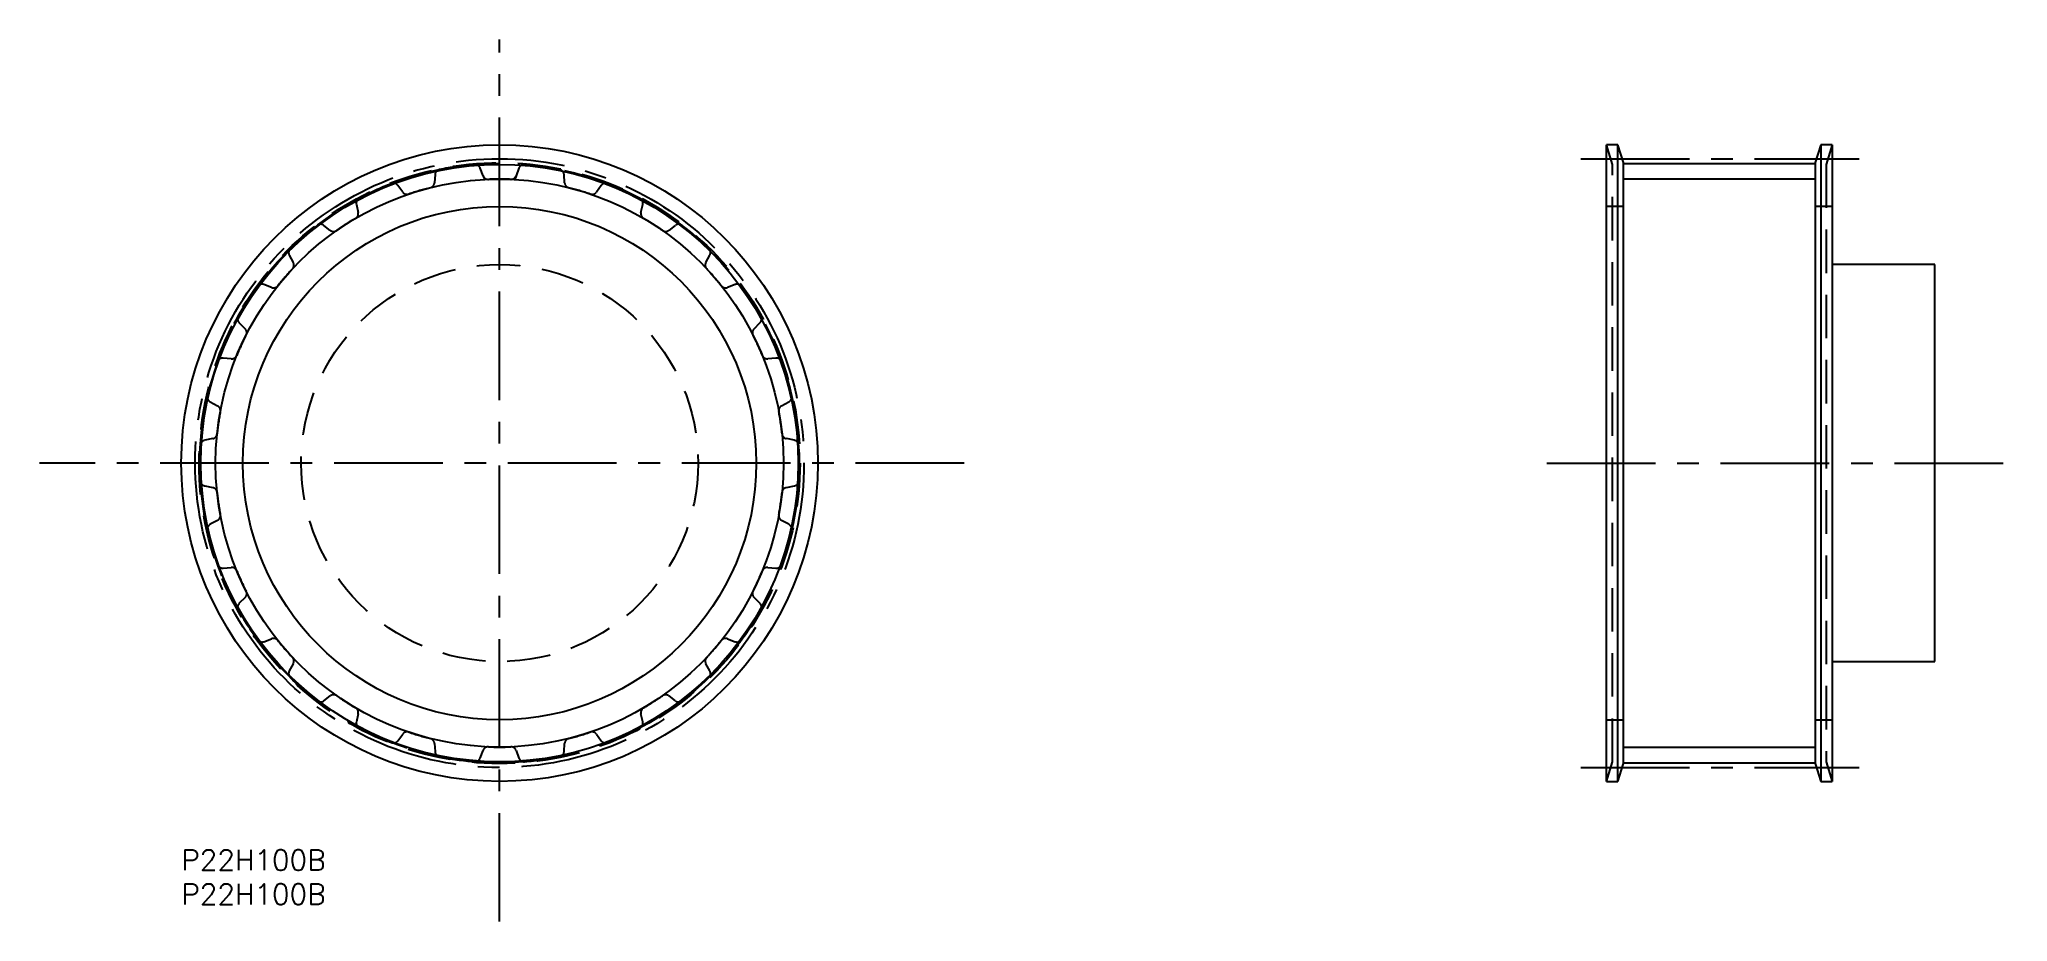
# Model space of a CAD drawing. Extents: x -21 to 267, y -10 to 118.
import ezdxf

# ---------------------------------------------------------------- set-up
doc = ezdxf.new("R2010")
doc.units = 0
doc.header["$LTSCALE"] = 0.5
for name, pattern in [('CENTER', [50.8, 31.75, -6.35, 6.35, -6.35]), ('DASHED', [19.05, 12.7, -6.35]), ('PHANTOM', [63.5, 31.75, -6.35, 6.35, -6.35, 6.35, -6.35])]:
    doc.linetypes.add(name, pattern=pattern)
for name, color, linetype in [('MSM_CENTER', 1, 'CENTER'), ('MSM_CONTINUOUS', 7, 'CONTINUOUS'), ('MSM_DASHED', 4, 'DASHED'), ('MSM_IMAGINARY', 6, 'PHANTOM'), ('MSM_NARROW', 5, 'CONTINUOUS'), ('MSM_PART_NUMBER', 7, 'CONTINUOUS')]:
    doc.layers.add(name, color=color, linetype=linetype)
doc.styles.get("Standard").update_dxf_attribs({"font": 'txt.shx', "height": 3, "bigfont": 'bigfont.shx'})

msp = doc.modelspace()

# ---------------------------------------------------------------- linework, layer by layer
at = {"layer": 'MSM_CENTER'}
for p, q in [((46.5, -10.5), (46.5, 118.41)), ((204.47, 100.97), (245.13, 100.97)), ((114.39, 56.5), (-20.74, 56.5)), ((199.51, 56.5), (266.84, 56.5)), ((204.47, 12.03), (245.13, 12.03))]:
    msp.add_line(p, q, dxfattribs=at)
msp.add_circle((46.5, 56.5), 44.47, dxfattribs=at)
at = {"layer": 'MSM_CONTINUOUS'}
for p, q in [((209.9, 103), (208.22, 103)), ((208.22, 10), (208.22, 103)), ((210.72, 100.4), (209.9, 103)), ((209.9, 10), (209.9, 103)), ((239.55, 103), (238.72, 100.4)), ((241.22, 103), (239.55, 103)), ((239.55, 103), (239.55, 10)), ((241.22, 103), (241.22, 10)), ((210.72, 12.6), (210.72, 100.4)), ((210.72, 100.28), (238.72, 100.28)), ((238.72, 100.4), (238.72, 12.6)), ((256.22, 85.5), (241.22, 85.5)), ((256.22, 27.5), (256.22, 85.5)), ((241.22, 27.5), (256.22, 27.5)), ((209.9, 10), (210.72, 12.6)), ((210.72, 12.72), (238.72, 12.72)), ((238.72, 12.6), (239.55, 10)), ((208.22, 10), (209.9, 10)), ((239.55, 10), (241.22, 10))]:
    msp.add_line(p, q, dxfattribs=at)
for radius in [46.5, 43.65, 37.5]:
    msp.add_circle((46.5, 56.5), radius, dxfattribs=at)
at = {"layer": 'MSM_DASHED'}
for p, q in [((209.12, 100.15), (208.22, 103)), ((241.22, 103), (240.32, 100.15)), ((37.07, 98.66), (37, 97.46)), ((44.08, 98.48), (43.67, 99.6)), ((49.33, 99.6), (48.92, 98.48)), ((56, 97.46), (55.93, 98.66)), ((209.12, 12.85), (209.12, 100.15)), ((240.32, 100.15), (240.32, 12.85)), ((32.35, 96.1), (31.64, 97.06)), ((61.36, 97.06), (60.65, 96.1)), ((25.58, 94.29), (25.84, 93.13)), ((67.16, 93.13), (67.42, 94.29)), ((210.72, 94), (208.22, 94)), ((241.22, 94), (238.72, 94)), ((21.77, 90.51), (20.82, 91.23)), ((72.18, 91.23), (71.23, 90.51)), ((15.78, 86.87), (16.36, 85.82)), ((76.64, 85.82), (77.22, 86.87)), ((13.19, 82.16), (12.07, 82.59)), ((80.93, 82.59), (79.81, 82.16)), ((8.47, 76.98), (9.32, 76.14)), ((83.68, 76.14), (84.53, 76.98)), ((7.3, 71.74), (6.12, 71.83)), ((86.88, 71.83), (85.7, 71.74)), ((4.24, 65.43), (5.29, 64.87)), ((87.71, 64.87), (88.76, 65.43)), ((4.6, 60.08), (3.43, 59.83)), ((89.57, 59.83), (88.4, 60.08)), ((3.43, 53.17), (4.6, 52.92)), ((88.4, 52.92), (89.57, 53.17)), ((5.29, 48.13), (4.24, 47.57)), ((88.76, 47.57), (87.71, 48.13)), ((6.12, 41.17), (7.3, 41.26)), ((85.7, 41.26), (86.88, 41.17)), ((9.32, 36.86), (8.47, 36.02)), ((84.53, 36.02), (83.68, 36.86)), ((12.07, 30.41), (13.19, 30.84)), ((79.81, 30.84), (80.93, 30.41)), ((16.36, 27.18), (15.78, 26.13)), ((77.22, 26.13), (76.64, 27.18)), ((20.82, 21.77), (21.77, 22.49)), ((71.23, 22.49), (72.18, 21.77)), ((25.84, 19.87), (25.58, 18.71)), ((67.42, 18.71), (67.16, 19.87)), ((208.22, 19), (210.72, 19)), ((238.72, 19), (241.22, 19)), ((31.64, 15.94), (32.35, 16.9)), ((37, 15.54), (37.07, 14.34)), ((43.67, 13.4), (44.08, 14.52)), ((48.92, 14.52), (49.33, 13.4)), ((55.93, 14.34), (56, 15.54)), ((60.65, 16.9), (61.36, 15.94)), ((208.22, 10), (209.12, 12.85)), ((240.32, 12.85), (241.22, 10))]:
    msp.add_line(p, q, dxfattribs=at)
for radius in [43.9, 29]:
    msp.add_circle((46.5, 56.5), radius, dxfattribs=at)
for centre, radius, start, end in [((37.87, 98.6), 0.8, 101.5845, 176.3636), ((46.5, 56.5), 43.78, 94.7792, 101.5845), ((42.92, 99.33), 0.8, 20, 94.7792), ((44.83, 98.76), 0.8, 200, 272.2624), ((46.5, 56.5), 41.49, 87.7376, 92.2624), ((48.17, 98.76), 0.8, 267.7376, 340), ((50.08, 99.33), 0.8, 85.2208, 160), ((46.5, 56.5), 43.78, 78.4155, 85.2208), ((55.13, 98.6), 0.8, 3.6364, 78.4155), ((26.36, 94.47), 0.8, 117.9481, 192.7273), ((46.5, 56.5), 43.78, 111.1428, 117.9481), ((31, 96.59), 0.8, 36.3636, 111.1428), ((32.99, 96.57), 0.8, 216.3636, 288.6261), ((46.5, 56.5), 41.49, 104.1012, 108.6261), ((36.2, 97.52), 0.8, 284.1012, 356.3636), ((56.8, 97.52), 0.8, 183.6364, 255.8988), ((46.5, 56.5), 41.49, 71.3739, 75.8988), ((60.01, 96.57), 0.8, 251.3739, 323.6364), ((62, 96.59), 0.8, 68.8572, 143.6364), ((46.5, 56.5), 43.78, 62.0519, 68.8572), ((66.64, 94.47), 0.8, 347.2727, 62.0519), ((46.5, 56.5), 41.49, 120.4648, 124.9897), ((25.06, 92.95), 0.8, 300.4648, 12.7273), ((67.94, 92.95), 0.8, 167.2727, 239.5352), ((46.5, 56.5), 41.49, 55.0103, 59.5352), ((46.5, 56.5), 43.78, 127.5064, 134.3117), ((20.33, 90.6), 0.8, 52.7273, 127.5064), ((22.25, 91.15), 0.8, 232.7273, 304.9897), ((70.75, 91.15), 0.8, 235.0103, 307.2727), ((72.67, 90.6), 0.8, 52.4936, 127.2727), ((46.5, 56.5), 43.78, 45.6883, 52.4936), ((16.48, 87.25), 0.8, 134.3117, 209.0909), ((76.52, 87.25), 0.8, 330.9091, 45.6883), ((46.5, 56.5), 41.49, 136.8285, 141.3533), ((15.66, 85.43), 0.8, 316.8285, 29.0909), ((77.34, 85.43), 0.8, 150.9091, 223.1715), ((46.5, 56.5), 41.49, 38.6467, 43.1715), ((46.5, 56.5), 43.78, 143.8701, 150.6754), ((11.79, 81.84), 0.8, 69.0909, 143.8701), ((13.47, 82.91), 0.8, 249.0909, 321.3533), ((79.53, 82.91), 0.8, 218.6467, 290.9091), ((81.21, 81.84), 0.8, 36.1299, 110.9091), ((46.5, 56.5), 43.78, 29.3246, 36.1299), ((9.03, 77.55), 0.8, 150.6754, 225.4545), ((83.97, 77.55), 0.8, 314.5455, 29.3246), ((46.5, 56.5), 41.49, 153.1921, 157.717), ((8.76, 75.57), 0.8, 333.1921, 45.4545), ((84.24, 75.57), 0.8, 134.5455, 206.8079), ((46.5, 56.5), 41.49, 22.283, 26.8079), ((7.37, 72.54), 0.8, 265.4545, 337.717), ((85.63, 72.54), 0.8, 202.283, 274.5455), ((46.5, 56.5), 43.78, 160.2337, 167.039), ((6.05, 71.04), 0.8, 85.4545, 160.2337), ((86.95, 71.04), 0.8, 19.7663, 94.5455), ((46.5, 56.5), 43.78, 12.961, 19.7663), ((4.62, 66.14), 0.8, 167.039, 241.8182), ((88.38, 66.14), 0.8, 298.1818, 12.961), ((46.5, 56.5), 41.49, 169.5557, 174.0806), ((4.91, 64.17), 0.8, 349.5558, 61.8182), ((88.09, 64.17), 0.8, 118.1818, 190.4443), ((46.5, 56.5), 41.49, 5.9194, 10.4443), ((4.44, 60.86), 0.8, 281.8182, 354.0806), ((88.56, 60.86), 0.8, 185.9194, 258.1818), ((46.5, 56.5), 43.78, 176.5974, 183.4026), ((3.6, 59.05), 0.8, 101.8182, 176.5974), ((89.4, 59.05), 0.8, 3.4026, 78.1818), ((46.5, 56.5), 43.78, 356.5974, 3.4026), ((3.6, 53.95), 0.8, 183.4026, 258.1818), ((4.44, 52.14), 0.8, 5.9194, 78.1818), ((46.5, 56.5), 41.49, 185.9194, 190.4443), ((46.5, 56.5), 41.49, 349.5557, 354.0806), ((88.56, 52.14), 0.8, 101.8182, 174.0806), ((89.4, 53.95), 0.8, 281.8182, 356.5974), ((4.91, 48.83), 0.8, 298.1818, 10.4443), ((88.09, 48.83), 0.8, 169.5558, 241.8182), ((4.62, 46.86), 0.8, 118.1818, 192.961), ((46.5, 56.5), 43.78, 192.961, 199.7663), ((46.5, 56.5), 43.78, 340.2337, 347.039), ((88.38, 46.86), 0.8, 347.039, 61.8182), ((6.05, 41.96), 0.8, 199.7663, 274.5455), ((7.37, 40.46), 0.8, 22.283, 94.5455), ((46.5, 56.5), 41.49, 202.283, 206.8079), ((46.5, 56.5), 41.49, 333.1921, 337.717), ((85.63, 40.46), 0.8, 85.4545, 157.717), ((86.95, 41.96), 0.8, 265.4545, 340.2337), ((8.76, 37.43), 0.8, 314.5455, 26.8079), ((84.24, 37.43), 0.8, 153.1921, 225.4545), ((9.03, 35.45), 0.8, 134.5455, 209.3246), ((46.5, 56.5), 43.78, 209.3246, 216.1299), ((46.5, 56.5), 43.78, 323.8701, 330.6754), ((83.97, 35.45), 0.8, 330.6754, 45.4545), ((11.79, 31.16), 0.8, 216.1299, 290.9091), ((13.47, 30.09), 0.8, 38.6467, 110.9091), ((46.5, 56.5), 41.49, 218.6467, 223.1715), ((46.5, 56.5), 41.49, 316.8285, 321.3533), ((79.53, 30.09), 0.8, 69.0909, 141.3533), ((81.21, 31.16), 0.8, 249.0909, 323.8701), ((16.48, 25.75), 0.8, 150.9091, 225.6883), ((15.66, 27.57), 0.8, 330.9091, 43.1715), ((77.34, 27.57), 0.8, 136.8285, 209.0909), ((76.52, 25.75), 0.8, 314.3117, 29.0909), ((46.5, 56.5), 43.78, 225.6883, 232.4936), ((46.5, 56.5), 43.78, 307.5064, 314.3117), ((20.33, 22.4), 0.8, 232.4936, 307.2727), ((22.25, 21.85), 0.8, 55.0103, 127.2727), ((46.5, 56.5), 41.49, 235.0103, 239.5352), ((25.06, 20.05), 0.8, 347.2727, 59.5352), ((67.94, 20.05), 0.8, 120.4648, 192.7273), ((46.5, 56.5), 41.49, 300.4648, 304.9897), ((70.75, 21.85), 0.8, 52.7273, 124.9897), ((72.67, 22.4), 0.8, 232.7273, 307.5064), ((26.36, 18.53), 0.8, 167.2727, 242.0519), ((46.5, 56.5), 43.78, 242.0519, 248.8572), ((46.5, 56.5), 43.78, 291.1428, 297.9481), ((66.64, 18.53), 0.8, 297.9481, 12.7273), ((31, 16.41), 0.8, 248.8572, 323.6364), ((32.99, 16.43), 0.8, 71.3739, 143.6364), ((46.5, 56.5), 41.49, 251.3739, 255.8988), ((36.2, 15.48), 0.8, 3.6364, 75.8988), ((44.83, 14.24), 0.8, 87.7376, 160), ((46.5, 56.5), 41.49, 267.7376, 272.2624), ((48.17, 14.24), 0.8, 20, 92.2624), ((56.8, 15.48), 0.8, 104.1012, 176.3636), ((46.5, 56.5), 41.49, 284.1012, 288.6261), ((60.01, 16.43), 0.8, 36.3636, 108.6261), ((62, 16.41), 0.8, 216.3636, 291.1428), ((37.87, 14.4), 0.8, 183.6364, 258.4155), ((46.5, 56.5), 43.78, 258.4155, 265.2208), ((42.92, 13.67), 0.8, 265.2208, 340), ((50.08, 13.67), 0.8, 200, 274.7792), ((46.5, 56.5), 43.78, 274.7792, 281.5845), ((55.13, 14.4), 0.8, 281.5845, 356.3636)]:
    msp.add_arc(centre, radius, start, end, dxfattribs=at)
at = {"layer": 'MSM_IMAGINARY'}
msp.add_circle((46.5, 56.5), 43.78, dxfattribs=at)
at = {"layer": 'MSM_NARROW'}
for p, q in [((44.08, 98.48), (44.28, 97.93)), ((48.92, 98.48), (48.72, 97.93)), ((238.72, 97.99), (210.72, 97.99)), ((210.72, 15.01), (238.72, 15.01))]:
    msp.add_line(p, q, dxfattribs=at)
msp.add_circle((46.5, 56.5), 41.49, dxfattribs=at)
msp.add_arc((45.31, 32.64), 65.38, 87.0058, 87.4888, dxfattribs=at)

# ---------------------------------------------------------------- texts
at = {"layer": 'MSM_PART_NUMBER'}
for p in [(0, -3), (0, -7.99)]:
    msp.add_text('P22H100B', height=3, dxfattribs=at).set_placement(p)

doc.saveas('drawing.dxf')
